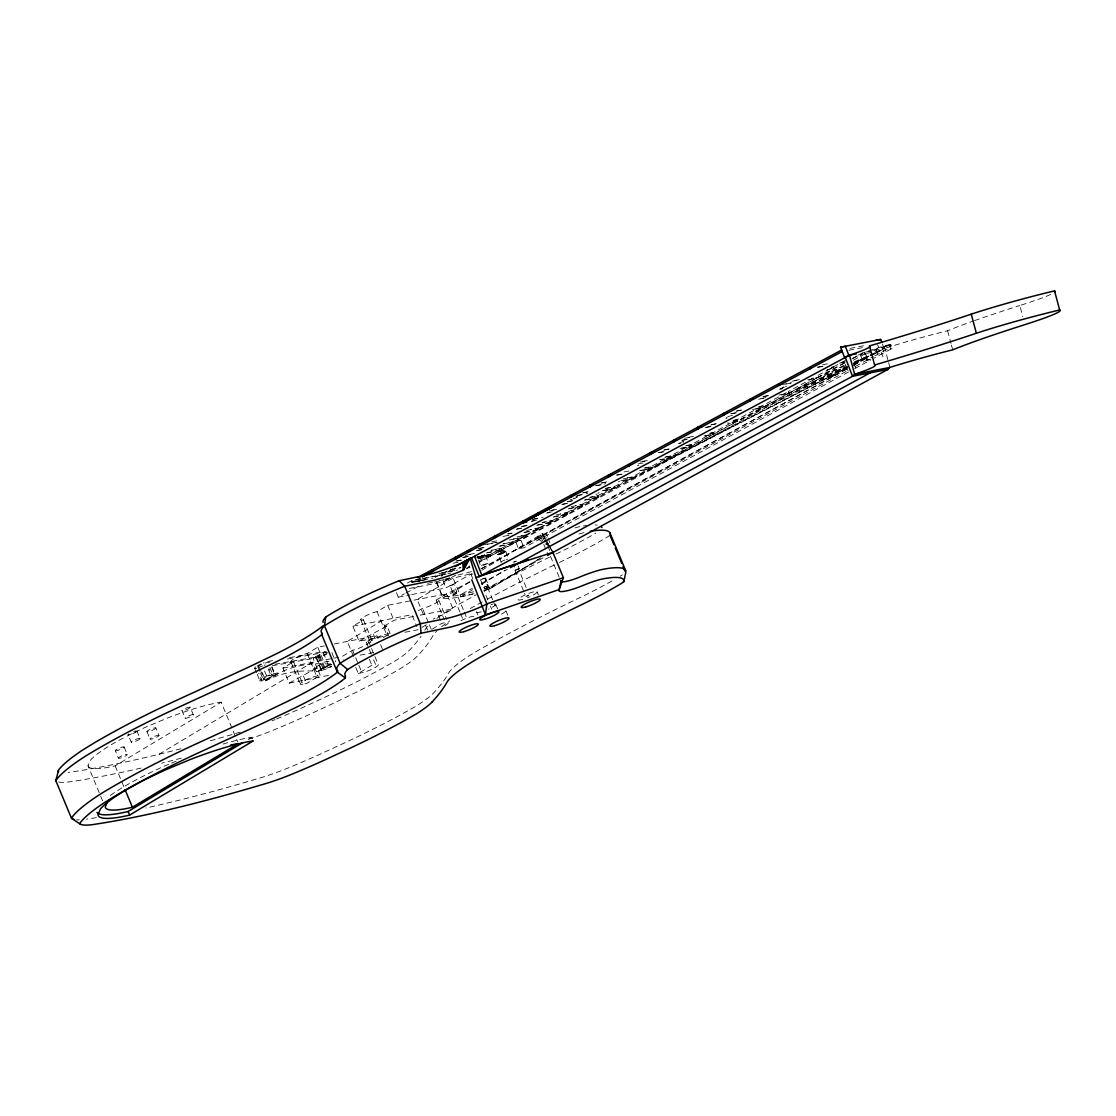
<?xml version="1.0" encoding="UTF-8"?>
<svg xmlns="http://www.w3.org/2000/svg" width="1116" height="1116" viewBox="0 0 1116 1116"><rect width="100%" height="100%" fill="white"/><g stroke="black" fill="none" stroke-linecap="round" stroke-linejoin="round"><path stroke-width="0.75" stroke-dasharray="5 3.75" d="M890.373 344.537L889.619 345.932L890.247 345.555C890.163 341.956 893.651 349.029 890.833 349.085L874.163 358.11M545.068 537.926L542.599 533.406L537.131 537.591A24.97 4.338 -22.6 0 0 541.26 538.972M890.805 345.025L884.765 345.723L884.277 346.964L890.694 344.886L890.247 345.555M102.602 800.758L88.011 765.716L90.019 760.721A80.659 14.006 -22.6 0 1 125.424 736.909M415.863 581.631L422.336 579.581L421.709 580.32M484.232 554.164L484.735 555.852L480.884 557.819M479.559 557.024L485.516 555.545L480.131 558.084M485.516 555.545L488.445 563.162L481.345 566.175M502.66 553.438C485.223 558.195 510.626 544.231 503.372 552.964M497.429 554.61L502.814 552.071M501.112 562.185L498.127 554.471L501.307 552.629M504.558 550.216L496.843 553.076M503.497 551.792L505.785 551.499L502.688 553.271M501.056 562.087L502.242 561.167M779.387 389.205L784.074 386.806M831.95 367.122L833.596 367.066L829.69 369.047M828.811 377.543L836.526 374.683L828.881 377.654L826.482 371.461M845.523 366.132L845.258 364.221M853.921 363.132L856.53 371.112M459.904 612L452.831 595.009L454.714 593.879L456.556 593.531L463.628 610.508M456.486 593.656L452.831 595.009M543.018 557.874L489.157 587.309A83.086 12.611 -21 0 1 483.772 588.941L487.539 587.435L483.939 589.178M514.964 570.206L519.205 568.783L515.02 570.276L523.962 591.829M526.11 587.379L518.396 568.839L515.801 570.123L513.402 563.971M525.943 596.53C532.583 592.024 525.064 600.478 524.604 593.377M885.086 346.56L885.741 345.43M424.791 630.205L425.852 628.587A103.021 17.884 -22.6 0 1 429.158 624.862M450.125 585.788L453.835 584.324L456.765 591.94L454.84 592.973L453.054 593.391L450.069 585.719L453.835 584.324M453.054 593.391L456.765 591.94M472.821 578.925L471.078 574.363L472.947 573.345M482.754 578.674L484.762 578.2L487.455 586.179L483.521 587.448L480.591 579.846L482.196 578.883M484.832 578.269L480.591 579.846M483.521 587.448L487.748 585.886M515.745 570.067L518.368 568.825M886.02 346.155L886.788 345.151M887.025 345.751L887.82 344.886M888.936 345.137L890.331 344.858M888.015 345.402L888.755 344.663M516.22 561.278L514.518 562.129M478.122 558.042L478.987 557.498M576.344 497.708L577.53 496.787L576.107 497.094M598.511 493.216L598.943 492.421M678.444 443.666L680.565 442.508M481.917 570.206L542.599 533.406L545.361 538.707M484.037 590.727A83.086 14.424 -22.6 0 0 489.38 589.025L540.841 557.777M538.777 559.214L489.715 588.955A84.886 14.745 -22.6 0 1 484.386 590.657M88.011 765.716A80.659 14.006 -22.6 0 0 115.157 765.841L221.163 702.201L237.736 742.014M328.481 675.431L289.17 683.104L282.934 668.093L293.536 661.732A10.309 1.786 -22.6 0 1 293.661 658.942A10.309 1.786 -22.6 0 1 307.165 653.544L317.767 647.182L324.324 645.899M353.535 656.431L347.285 641.421L382.272 620.468L388.507 635.464L359.073 641.212L352.823 626.202L363.425 619.84A10.309 1.786 -22.6 0 1 363.565 617.05A10.309 1.786 -22.6 0 1 377.069 611.652L387.67 605.29L446.721 593.782L452.957 608.778L442.355 615.153L438.672 615.865L433.217 619.143M159.03 754.249L312.368 662.36L318.604 677.356M289.17 683.104L317.097 667.828L320.222 675.333L306.593 683.522L302.896 684.234L293.536 661.732M328.927 661.23L324.017 662.179L313.415 668.554L317.097 667.828M359.073 641.212L387.001 625.937L390.126 633.442L383.304 637.529M413.59 616.45L393.906 620.287L383.304 626.662L387.001 625.937M378.059 638.673L376.817 635.674L366.215 642.035A10.309 1.786 -22.6 0 1 366.076 644.825A10.309 1.786 -22.6 0 1 352.586 650.223L341.984 656.585L343.226 659.584M418.5 610.717L422.476 608.332A10.309 1.786 -22.6 0 0 435.979 602.933A10.309 1.786 -22.6 0 0 436.119 600.143L446.721 593.782M436.426 582.454L442.926 598.078A83.086 14.424 -22.6 0 0 460.866 596.795L472.626 589.736M481.428 584.449L504.878 570.374M422.099 627.318L428.725 623.328L422.476 608.332M248.784 739.085L251.756 737.285L252.76 739.685M355.767 667.452L358.264 673.45L371.893 665.262L375.576 664.536L373.079 658.538M432.255 629.103L441.796 623.37L445.479 622.644A10.309 1.786 -22.6 0 1 443.359 626.55M440.946 575.87L452.58 568.951M442.926 598.078L470.561 581.645M513.067 562.213L516.066 561.097M262.246 672.488L265.706 680.802A222.098 134.352 59.7 0 1 318.52 671.469L330.894 664.243A222.098 134.352 59.7 0 0 278.079 673.576L265.455 680.202L261.897 680.844L258.689 673.115M265.706 680.802L278.079 673.576M315.186 657.143L322.622 652.79M315.591 657.073L313.136 658.51L318.52 671.469M330.643 663.643L318.269 670.869L321.84 670.242A8.998 1.562 -22.6 0 0 331.801 666.615M477.801 557.916L479.573 557.205M727.004 417.3L725.818 418.207L726.907 418.277M780.321 389.191L782.804 387.977M481.428 565.394L488.445 563.162M477.369 556.856L490.635 554.275L491.221 555.796L490.538 556.173L489.952 554.652L479.81 560.204L479.699 562.101M490.635 554.275L501.265 548.472L501.851 549.993L502.535 549.616L501.949 548.096L491.696 550.09M501.949 548.096L513.081 542.013L513.667 543.534L514.35 543.157L513.765 541.637L503.595 543.618M513.765 541.637L525.441 535.261L526.027 536.782L526.71 536.405L526.124 534.885L517.712 536.517M526.124 534.885L538.4 528.175L538.972 529.695L539.67 529.333L539.084 527.812L530.742 529.43M539.084 527.812L551.988 520.754L552.573 522.274L553.257 521.897L552.671 520.377L542.753 522.302M552.671 520.377L566.272 512.942L566.858 514.462L567.556 514.085L566.97 512.565L560.162 513.89M566.97 512.565L581.31 504.725L581.896 506.245L582.594 505.869L582.008 504.348L575.256 505.66M582.008 504.348L597.144 496.076L597.73 497.596L598.413 497.22L597.827 495.699L589.485 497.317M597.827 495.699L613.842 486.953L614.428 488.473L615.111 488.097L614.525 486.576L604.635 488.501M614.525 486.576L631.461 477.313L632.047 478.834L479.601 562.115M627.066 477.927L632.158 476.937L650.098 467.13L650.684 468.65L632.047 478.834L618.473 481.47M644.099 468.064L650.795 466.767L669.823 456.346L670.409 457.881L650.684 468.65L640.626 470.603M665.568 456.946L670.521 455.984L690.72 444.935L691.306 446.456L670.409 457.881L660.491 459.806M686.326 445.549L691.404 444.559L712.873 432.827L713.459 434.347L691.306 446.456L681.123 448.437M710.236 433.106L713.57 432.45L736.379 419.979L736.965 421.513L713.459 434.347L705.103 435.965M733.644 420.272L737.062 419.616L761.279 406.377L761.865 407.898L737.648 421.137L727.367 423.131M758.615 406.656L761.963 406.001L787.645 391.967L788.231 393.488L762.549 407.521L752.463 409.488M845.523 360.329L816.312 376.301L816.898 377.836L788.231 393.488L780 395.092M409.488 588.439L443.512 581.841L457.672 574.098M468.692 566.272L469.278 567.793L469.376 565.896M844.659 362.658L816.898 377.836L811.848 378.812M852.666 358.278L862.905 352.684M411.832 594.535L445.856 587.923L471.845 573.736M481.01 568.728L846.277 369.145M853.921 364.96L869.197 356.618M870.731 355.781L884.821 348.345A71.452 4.338 -15 0 1 947.596 330.741A256.443 15.582 -15 0 1 973.096 321.115M481.917 568.504L847.002 368.991M853.112 365.643L868.374 357.301M874.484 353.967L880.594 350.633L884.207 360.036M848.634 371.935L523.878 547.775L518.535 548.821L515.606 541.204L844.952 362.867M852.61 358.724L864.495 352.293L884.765 345.723M466.627 568.644L469.669 567.012M480.299 561.25L518.284 540.688M469.278 567.793L469.962 567.416L466.516 568.086M443.512 581.841L450.306 578.172L445.117 579.176M515.606 541.204L520.949 540.172L845.705 364.318M853.363 360.175L869.838 351.247M518.535 548.821L847.881 370.484M855.54 366.341L873.437 356.646M874.944 355.823L886.299 349.713L892.019 348.164M854.758 368.615L870.843 359.91M436.928 582.287L442.355 596.39A83.086 12.611 -21 0 0 460.197 594.856L472.347 588.271M481.47 583.333L507.306 569.341M407.354 583.054L411.316 580.934L446.832 574.043M411.316 580.934L411.902 582.468L420.83 577.67M396.473 592.61L398.231 597.172L404.369 593.879M405.903 593.056L419.7 585.649M435.045 577.418L448.772 570.262M442.355 596.39L469.836 581.645M632.423 478.638L847.462 367.527M853.628 364.276L869.085 356.353M870.341 354.888L879.896 350.773L870.62 355.53L879.896 350.773L877.553 344.677M651.214 468.371L847.476 367.443L670.925 457.602M679.532 443.736L680.802 443.122M483.047 555.07L481.052 556.005M870.606 355.516L879.896 350.773L870.578 355.376M847.309 366.885L736.965 421.513L728.399 423.173M853.489 363.844L869.029 356.144L853.489 363.551M847.323 366.536L761.865 407.898L753.467 409.53M870.578 355.279L879.896 350.773M788.231 393.488L845.133 366.969M788.328 393.432L845.161 366.955M830.416 368.754L832.843 367.234L831.783 367.164M727.604 416.993L729.752 416.087M637.459 465.804L638.854 465.191M575.758 498.001L573.596 498.922M597.437 493.802L596.028 494.416M478.876 557.33L480.257 556.884M502.828 560.86L504.99 559.953M807.775 379.845L816.201 378.198L844.896 365.839M854.424 361.737L868.764 355.572M508.226 535.833L508.966 535.513M417.37 581.631L419.602 580.766M419.951 581.213L418.458 581.813M503.386 553.131L501.21 553.871M271.955 720.908L275.052 719.597M168.683 764.307L164.763 765.939A94.051 16.335 -22.6 0 0 108.824 796.545M171.571 763.107L176.314 761.126M441.615 576.107L442.368 575.814M829.676 369.201L830.43 368.908M681.29 442.201L683.522 441.42M573.359 498.308L574.112 498.015M783.558 387.684L784.311 387.419M481.038 556.424L483.87 555.615M501.363 552.476L503.525 551.848M472.877 574.015L471.078 574.363M872.824 350.284L889.926 344.718M827.5 369.828L828.212 369.605L826.97 370.01M782.428 388.731L781.047 389.149M730.506 415.822L732.459 415.278M683.034 442.257L683.745 442.034M479.545 556.563L477.132 557.177M479.42 558.307L480.829 557.944M501.154 553.996L499.089 554.554M240.317 732.138L237.582 732.905A564.752 98.069 -22.6 0 1 207.66 741.512M572.131 499.41L570.429 499.801M480.117 558.181L478.415 558.558M502.828 551.988L505.143 551.736M506.455 559.465L507.696 559.144M579.832 526.585L578.632 526.891A28.821 5.008 -22.6 0 0 573.945 528.245M785.455 386.401L786.836 386.178M575.87 496.843L576.916 496.648M479.448 558.363L490.538 556.173M420.983 580.348L422.392 579.678M445.647 579.232A83.086 14.424 -22.6 0 0 453.068 578.032L460.866 596.795L465.065 595.902A84.886 14.745 -22.6 0 0 474.272 593.614M460.197 594.856L464.382 593.991A83.086 12.611 -21 0 0 473.603 591.773M460.866 596.795L464.716 595.972A83.086 14.424 -22.6 0 0 473.909 593.684M850.071 348.373L866.881 345.109M848.983 350.229L862.431 347.62M865.625 352.07L884.821 348.345L888.224 361.082M858.051 355.014L880.594 350.633M822.492 364.806L827.43 363.844M817.191 367.234L823.775 365.95M841.869 362.449L845.161 361.807M818.14 367.29L823.078 366.327M839.539 363.132L846.109 361.863M870.089 359.38L867.425 359.896L864.495 352.293L866.644 360.329L870.647 359.547M794.411 380.556L801.148 379.245M792.039 381.254L798.777 379.956M781.521 384.699L791.635 382.732M785.873 384.085L792.625 382.788M763.651 396.389L768.589 395.427M762.953 396.766L767.892 395.803M760.931 398.551L767.515 397.268M779.024 395.036L788.9 393.125L788.342 391.59L815.615 376.678L816.201 378.198M758.601 399.235L763.539 398.286M736.783 410.897L743.493 409.586M736.086 411.274L742.81 409.963M730.659 413.715L737.369 412.418M731.65 413.757L738.36 412.46M711.408 424.596L716.542 423.592M710.711 424.973L717.56 423.634M732.961 420.648L736.379 419.979M705.173 427.442L712.008 426.117M706.191 427.484L711.31 426.479M688.558 437.305L693.566 436.342M684.526 438.323L691.195 437.04M709.539 433.468L712.873 432.827M682.49 440.123L687.484 439.146M704.126 435.924L714.156 433.971L713.57 432.45M681.792 440.499L688.46 439.202M664.299 449.832L669.391 448.841M663.601 450.194L670.381 448.883M685.629 445.926L690.72 444.935M658.133 452.664L664.899 451.338M680.118 448.395L691.99 446.093L691.404 444.559M659.138 452.705L665.903 451.394M642.467 461.424L650.712 459.82M640.11 462.122L645.062 461.159M664.871 457.309L669.823 456.346M638.115 463.907L644.713 462.624M659.528 459.75L671.107 457.504L670.521 455.984M624.011 471.956L629.033 470.98M645.076 468.106L650.098 467.13M616.269 475.095L622.951 473.798M639.635 470.561L651.367 468.288L650.795 466.767M617.246 475.151L623.928 473.854M601.65 482.865L606.741 481.875M600.952 483.242L606.044 482.251M622.993 478.959L631.461 477.313M595.498 485.697L605.639 483.73M620.859 480.773L632.744 478.471L632.158 476.937M596.488 485.739L603.254 484.428M583.208 492.658L589.792 491.375M582.51 493.035L590.755 491.431M605.597 488.543L613.842 486.953M577.432 495.406L587.686 493.425M603.086 490.426L615.111 488.097M576.735 495.783L585.286 494.123M602.403 490.803L614.428 488.473M567.807 501.53L572.815 500.554M567.123 501.907L573.791 500.61M590.462 497.373L597.144 496.076M561.766 504.334L568.421 503.051M585.049 499.815L598.413 497.22M562.743 504.39L569.397 503.093M584.365 500.191L597.73 497.596M551.667 510.235L558.405 508.924M549.295 510.947L556.033 509.635M571.197 506.692L581.31 504.725M547.245 512.732L552.28 511.756M569.076 508.491L582.594 505.869M546.547 513.109L549.909 512.453M568.393 508.868L581.896 506.245M532.932 519.177L543.143 517.196M532.234 519.554L539.042 518.229M556.061 514.922L566.272 512.942M531.858 521.019L536.935 520.028M553.913 516.736L567.556 514.085M531.16 521.395L534.55 520.74M553.229 517.113L566.858 514.462M521.242 526.473L527.868 525.19M522.204 526.529L527.17 525.566M542.055 522.679L551.988 520.754M516.917 528.956L521.856 527.994M536.698 525.12L553.257 521.897M516.22 529.333L521.172 528.37M537.661 525.162L552.573 522.274M507.375 533.964L514.058 532.667M508.352 534.006L511.686 533.364M526.71 530.449L538.4 528.175M503.009 536.447L509.663 535.15M524.618 532.248L539.67 529.333M523.934 532.625L538.972 529.695M491.779 541.79L498.517 540.479M517.029 536.894L525.441 535.261M483.047 544.887L496.453 542.278M513.221 539.028L526.71 536.405M487.371 544.287L497.443 542.334M509.175 540.046L526.027 536.782M478.164 548.556L484.944 547.231M479.155 548.598L485.934 547.286M502.897 543.994L513.081 542.013M477.09 550.397L482.168 549.407M499.061 546.129L514.35 543.157M476.392 550.774L483.158 549.463M500.066 546.17L513.667 543.534M469.487 554.401L474.621 553.396M465.386 555.433L472.221 554.108M491.012 550.467L501.265 548.472M463.307 557.233L468.413 556.242M487.134 552.615L502.535 549.616M462.61 557.609L469.418 556.284M486.45 552.978L501.851 549.993M455.802 561.041L462.442 559.758M456.765 561.097L461.745 560.134M476.671 557.233L489.952 554.652M453.124 563.203L459.736 561.92M477.913 558.391L491.221 555.796M450.892 569.481L460.978 567.528M450.194 569.857L460.28 567.904M441.406 572.968L458.146 569.718M439.034 573.666L457.462 570.081M420.467 578.925L412.013 580.571L412.683 582.064M422.155 578.59L450.906 573.01M414.371 581.743L432.896 578.144M411.902 582.468L428.837 579.176M439.355 580.529L449.609 578.534L449.023 577.014M427.623 583.291L432.729 582.301M434.431 581.966L442.926 580.32L445.856 587.923M398.231 597.172L410.13 594.856M352.823 626.202L411.874 614.693L416.882 626.704M420.16 615.181L452.957 608.778M334.172 643.988L376.817 635.674M363.425 619.84L372.8 642.342A10.309 1.786 -22.6 0 1 372.939 639.552A10.309 1.786 -22.6 0 1 386.429 634.153L390.126 633.442M404.969 632.27L418.123 629.703M282.934 668.093L332.108 658.51M333.754 658.189L338.692 657.226M360.091 655.148L373.218 652.595M302.896 684.234A10.309 1.786 -22.6 0 1 303.036 681.444A10.309 1.786 -22.6 0 1 316.526 676.045L320.222 675.333M358.264 673.45L361.947 672.725A10.309 1.786 -22.6 0 0 375.45 667.326A10.309 1.786 -22.6 0 0 375.576 664.536M489.38 589.025L485.167 578.018M272.541 660.644L269.123 661.244A8.998 1.562 -22.6 0 0 263.376 663.002M289.672 657.617L325.635 651.256M270.016 662.095L266.654 662.681A5.413 0.935 -22.6 0 0 259.582 665.457A5.413 0.935 -22.6 0 0 259.219 667.033M287.398 659.026L326.597 652.093L327.881 655.176M274.927 664.257L319.148 656.445L324.296 668.805L320.738 669.433M272.234 665.736L316.693 657.882A8.998 1.562 -22.6 0 0 326.653 654.255M261.897 680.844A8.998 1.562 -22.6 0 1 262.511 678.207A8.998 1.562 -22.6 0 1 274.271 673.618L277.828 672.976M267.924 678.765L264.366 679.393L261.144 671.679M483.744 555.615L484.818 555.684M499.201 554.54L498.182 554.582M537.215 537.089L540.549 538.582L540.409 534.955L543.157 542.864M537.912 538.875L541.874 541.525M543.562 538.149L540.409 534.955L545.431 541.832M190.208 707.307L190.069 707.153A4.464 0.781 -22.6 0 0 185.577 708.339A4.464 0.781 -22.6 0 0 181.936 710.613L185.2 718.285A4.464 0.781 -22.6 0 0 189.692 717.1A4.464 0.781 -22.6 0 0 193.319 714.812L190.208 707.307A4.464 0.781 -22.6 0 1 186.567 709.595A4.464 0.781 -22.6 0 1 182.075 710.78L181.936 710.613M193.319 714.812L193.194 714.645A4.464 0.781 -22.6 0 0 188.702 715.83A4.464 0.781 -22.6 0 0 185.061 718.118M136.85 730.896L140.114 738.569A4.827 0.837 -22.6 0 1 135.594 741.275L134.45 741.708A4.827 0.837 -22.6 0 1 131.311 742.321L128.047 734.649M140.114 738.569L139.974 738.401A4.827 0.837 -22.6 0 0 136.836 739.001L135.692 739.434A4.827 0.837 -22.6 0 0 131.172 742.14M546.435 543.199L549.463 547.328M550.467 548.709L552.476 551.457L550.83 548.57M547.551 542.795L550.021 547.133M505.785 551.499L508.185 557.693M545.891 539.433L548.361 543.938M549.184 545.445L551.653 549.951M542.599 533.406L544.552 538.093M545.208 539.656L547.147 544.357M547.803 545.919L549.756 550.606M550.481 556.284L559.59 578.158M543.799 544.427L547.705 553.801M537.159 591.968L538.4 594.967M505.911 610.717L507.78 615.223M495.727 604.37L497.596 608.862M487.539 587.435L492.672 599.794M493.314 601.343L495.895 607.523M487.845 599.934L483.981 590.657A433.803 75.33 -22.6 0 1 550.23 556.8M490.412 606.1L491.696 609.197M476.63 612L477.885 615M464.27 612.056L467.478 619.785M460.545 613.549L463.754 621.263M438.769 600.199L446.805 619.492M436.119 600.143L444.238 619.645M438.672 615.865L440.541 620.37M429.353 624.834L431.85 630.833M423.438 614.539L417.189 599.529L453.068 578.032A84.886 14.745 -22.6 0 0 471.426 573.457M425.656 625.56L428.153 631.558M387.67 605.29L393.906 620.287M377.069 611.652L386.429 634.153M380.57 644.671L383.067 650.67M373.372 634.125L376.497 641.63M360.775 619.785L370.135 642.286M368.88 642.091L370.889 646.917M371.544 648.522L378.24 664.592M366.215 642.035L368.712 648.033M369.34 649.54L372.465 657.045M369.396 659.263L371.893 665.262M352.586 650.223L355.083 656.222M355.697 657.729L358.208 663.727M358.822 665.22L361.947 672.725M331.829 652.567L335.693 661.83M323.235 652.679L328.383 665.052M328.425 665.68L331.745 664.452A5.413 0.935 -22.6 0 0 324.351 667.41A5.413 0.935 -22.6 0 0 324.937 668.665A5.413 0.935 -22.6 0 0 332.219 665.499M317.767 647.182L324.017 662.179M319.511 654.855L324.658 667.229M317.865 656.222L323.012 668.582M316.693 657.882L321.84 670.242M315.8 657.031L320.99 670.032M307.165 653.544L316.526 676.045M303.468 676.017L306.593 683.522M290.871 661.676L300.232 684.178M275.61 675.027L271.802 675.054L269.235 668.875M271.941 666.726L275.164 674.455M271.69 667.424L274.271 673.618M269.877 667.535L273.085 675.264A5.413 0.935 -22.6 0 1 265.357 679.17A5.413 0.935 -22.6 0 1 265.803 677.231A5.413 0.935 -22.6 0 1 273.085 675.264M268.217 668.903L271.439 676.631M264.506 671.079L268.175 679.365M258.731 666.001L260.67 670.632M257.935 666.824L259.861 671.455M260.502 673.004L263.083 679.184M254.629 668.107L256.554 672.753M257.196 674.301L259.777 680.481M155.877 727.981A4.827 0.837 -22.6 0 1 149.139 731.468A4.827 0.837 -22.6 0 1 149.209 729.864A4.827 0.837 -22.6 0 1 155.877 727.981L159.002 735.486A4.827 0.837 -22.6 0 1 152.25 738.973A4.827 0.837 -22.6 0 1 152.334 737.369A4.827 0.837 -22.6 0 1 159.002 735.486M146.935 731.566L150.06 739.057M124.141 747.036L127.252 754.542M115.297 750.454A4.799 0.837 -22.6 0 0 118.505 750.161L119.649 749.729A4.799 0.837 -22.6 0 0 124.085 747.176A4.799 0.837 -22.6 0 0 120.891 747.469L119.733 747.901A4.799 0.837 -22.6 0 0 115.297 750.454L118.38 758.085A4.799 0.837 -22.6 0 0 121.63 757.666L122.774 757.234A4.799 0.837 -22.6 0 0 127.21 754.681A4.799 0.837 -22.6 0 0 124.002 754.974L122.858 755.393A4.799 0.837 -22.6 0 0 118.422 757.959M115.157 765.841L124.448 788.133M889.243 344.942L890.833 349.085M883.9 345.988L885.49 350.117M882.379 343.965L884.123 348.485M882.017 347.299L884.095 352.726M875.809 349.308L878.334 355.851M865.611 353.535L868.541 361.152M860.269 354.581L863.198 362.184M846.221 365.992L849.137 373.609M833.596 367.066L836.526 374.683M761.963 406.001L762.549 407.521M737.062 419.616L737.648 421.137M546.254 533.336L547.468 536.475M548.068 538.038L549.881 542.739M520.949 540.172L523.878 547.775M518.047 565.742L519.205 568.783M485.53 577.907L489.157 587.309M478.387 559.939L480.145 564.501M1050.686 294.429A95.934 5.831 -15 0 1 1019.801 305.533L1022.772 316.679M947.596 330.741L950.999 343.477M951.418 345.067L952.701 349.838M888.643 362.672L889.912 367.443M890.568 344.412L890.652 345.249M471.343 571.615A83.086 12.611 -21 0 1 457.142 575.186M974.519 320.613A256.443 15.582 -15 0 1 1019.801 305.533M495.434 603.993A10.309 1.786 -22.6 0 1 488.557 609.099M481.331 611.791A10.309 1.786 -22.6 0 1 476.992 611.359M491.04 604.565A10.309 1.786 -22.6 0 1 492.993 604.091M460.936 620.719A10.309 1.786 -22.6 0 1 475.165 616.716M276.615 718.941A164.038 28.486 -22.6 0 0 311.42 703.499L326.807 696.37A214.788 37.302 -22.6 0 0 381.798 668.582L393.516 661.941A75.204 13.057 -22.6 0 0 410.256 649.428A498.936 86.643 -22.6 0 0 421.011 636.26M248.352 739.266A66.876 11.606 -22.6 0 0 280.228 727.255A169.269 29.393 -22.6 0 0 319.274 709.832A220.173 38.237 -22.6 0 0 397.896 670.102A80.533 13.992 -22.6 0 0 418.137 655.315A504.097 87.536 -22.6 0 0 432.841 635.897A97.692 16.963 -22.6 0 1 436.984 630.805M622.407 574.852A134.199 23.31 -22.6 0 1 620.175 576.191M611.931 580.976A134.199 23.31 -22.6 0 1 579.483 597.813A428.474 74.409 -22.6 0 0 482.893 647.671A97.692 16.963 -22.6 0 0 448.451 673.408A504.097 87.536 -22.6 0 1 433.747 692.827A80.533 13.992 -22.6 0 1 413.52 707.614A220.173 38.237 -22.6 0 1 334.884 747.343A169.269 29.393 -22.6 0 1 295.852 764.753A66.876 11.606 -22.6 0 1 253.876 779.777A569.495 98.892 -22.6 0 1 177.318 800.66L163.076 804.092A569.495 98.892 -22.6 0 1 145.833 808.026M96.45 817.61A569.495 98.892 -22.6 0 1 86.518 819.158M58.674 781.981A77.185 13.406 -22.6 0 0 70.908 781.66A569.495 98.892 -22.6 0 0 141.258 768.031M79.376 819.855A77.185 13.406 -22.6 0 1 76.572 819.8M181.28 758.183A569.495 98.892 -22.6 0 1 161.708 763.149M546.798 537.87A24.97 4.338 -22.6 0 1 543.785 538.568M579.023 534.034A34.205 5.943 -22.6 0 1 584.589 532.416M546.924 544.329A19.572 3.404 -22.6 0 1 545.278 543.771M181.001 748.71A564.752 98.069 -22.6 0 1 161.597 753.635L147.493 757.039A564.082 97.957 -22.6 0 1 71.675 771.965A71.815 12.471 -22.6 0 1 68.118 772.398M505.562 611.359A10.309 1.786 -22.6 0 1 501.056 614.33M522.748 599.39A10.309 1.786 -22.6 0 1 521.549 596.725A10.309 1.786 -22.6 0 1 536.615 591.522A10.309 1.786 -22.6 0 1 527.505 597.758M127.071 736.072A80.659 14.006 -22.6 0 1 146.573 726.767L167.316 718.104A80.659 14.006 -22.6 0 1 221.163 702.201M223.019 744.051A94.051 16.335 -22.6 0 1 251.756 737.285M136.989 731.078A4.827 0.837 -22.6 0 1 132.469 733.784L131.325 734.216A4.827 0.837 -22.6 0 1 128.201 734.816M128.214 734.342A4.827 0.837 -22.6 0 1 128.675 733.937M133.725 731.51A4.827 0.837 -22.6 0 1 135.706 730.938M610.047 535.345A134.199 23.31 -22.6 0 1 563.873 560.302A428.474 74.409 -22.6 0 0 556.703 563.775M470.227 608.513A428.474 74.409 -22.6 0 1 482.251 601.929M487.357 599.166A428.474 74.409 -22.6 0 1 555.28 564.459M441.531 626.815A97.692 16.963 -22.6 0 1 449.65 620.873M436.886 618.376A103.021 17.884 -22.6 0 1 461.075 603.1A433.803 75.33 -22.6 0 1 476.281 594.73M555.977 554.024A433.803 75.33 -22.6 0 1 558.851 552.629A128.926 22.39 -22.6 0 0 595.791 533.141M583.347 525.943A83.644 14.522 -22.6 0 1 586.779 525.441M595.135 524.938A83.644 14.522 -22.6 0 1 597.227 525.12M265.217 664.857A5.413 0.935 -22.6 0 1 263.99 665.429M262.679 665.973A5.413 0.935 -22.6 0 1 260.209 666.81M327.644 652.665A5.413 0.935 -22.6 0 1 320.529 656.11A5.413 0.935 -22.6 0 1 318.925 655.231A5.413 0.935 -22.6 0 1 326.597 652.093M256.75 668.47A8.998 1.562 -22.6 0 1 255.955 666.754M257.364 665.847A8.998 1.562 -22.6 0 1 261.2 663.908M868.834 355.92L853.029 363.286L868.848 355.92"/><path stroke-width="1.5" d="M432.115 701.95A498.936 86.643 -22.6 0 0 446.651 682.727L447.711 681.095A103.021 17.884 -22.6 0 1 482.935 655.608A433.803 75.33 -22.6 0 1 580.711 605.137A128.926 22.39 -22.6 0 0 622.003 583.054L623.984 581.101A83.644 14.522 -22.6 0 0 605.207 578.451L600.492 579.399A28.821 5.008 -22.6 0 0 585.356 584.519L579.623 586.821A24.97 4.338 -22.6 0 1 558.99 590.099L563.399 577.711L552.476 551.457M479.294 576.456L471.482 557.707L460.699 563.482A51.183 8.886 -22.6 0 1 429.004 574.461L399.193 580.725L394.325 582.705A107.666 18.693 -22.6 0 0 330.029 614.386L325.774 617.009L324.463 625.769A72.01 12.499 -22.6 0 0 321.771 632.939M559.074 589.597L482.558 615.99A51.183 8.886 -22.6 0 1 450.85 626.983L421.053 633.246L416.184 635.227A107.666 18.693 -22.6 0 0 351.889 666.894L347.634 669.516L340.087 663.281L324.463 625.769A113.051 19.628 -22.6 0 1 404.703 586.249L432.059 580.697A45.798 7.952 -22.6 0 0 463.391 570.15L464.898 561.306M623.858 581.91L625.658 572.857A89.029 15.457 -22.6 0 0 601.901 569.509A34.205 5.943 -22.6 0 0 580.125 576.874A19.572 3.404 -22.6 0 1 560.86 580.669M323.514 625.504L320.055 628.155A108.963 18.916 -22.6 0 1 268.412 657.659L256.429 663.406A236.341 41.041 -22.6 0 1 239.256 671.483L180.569 698.49A225.767 39.2 -22.6 0 0 93.158 743.563L82.626 750.05A138.858 24.12 -22.6 0 0 58.73 769.747L55.8 780.6L71.41 818.112A77.185 13.406 -22.6 0 0 74.298 819.493M558.99 590.099L561.013 581.324M56.302 781.033A77.185 13.406 -22.6 0 1 55.8 780.6A144.243 25.04 -22.6 0 1 85.5 756.132A231.151 40.134 -22.6 0 1 182.354 705.549L240.944 678.598A231.291 40.162 -22.6 0 0 263.264 668.038L269.723 664.955A103.648 17.995 -22.6 0 0 321.757 634.669L322.217 633.316M341.914 680.676L345.374 678.012L345.444 675.822A66.639 11.565 -22.6 0 1 347.188 669.991L347.634 669.516M462.708 562.617L463.391 570.15L467.074 560.009M463.391 570.15L470.129 558.167L475.946 577.6L486.869 603.868L485.446 614.763L471.789 579.818M325.774 617.009L325.328 617.483A66.639 11.565 -22.6 0 0 323.096 622.477M547.51 555.419L887.82 369.438L889.912 367.443A71.452 4.338 -15 0 1 952.701 349.838A256.443 15.582 -15 0 1 1024.907 324.63A95.934 5.831 -15 0 0 1059.656 309.969L1054.55 290.871A76.627 4.659 -15 0 0 971.255 314.168L965.549 316.079A315.284 19.167 -15 0 1 869.503 345.904A77.897 4.729 -15 0 1 849.513 355.195L454.979 566.719M109.187 800.005A80.659 14.006 -22.6 0 0 107.248 802.125L105.253 807.133A80.659 14.006 -22.6 0 0 132.399 807.245L238.406 743.619M96.953 812.392A94.051 16.335 -22.6 0 0 128.145 811.499L242.828 742.656M129.637 815.098L253.262 740.885A94.051 16.335 -22.6 0 0 190.459 759.438L166.27 769.538A94.051 16.335 -22.6 0 0 100.314 809.128L97.985 814.959A94.051 16.335 -22.6 0 0 129.637 815.098L128.145 811.499M856.167 353.911L848.816 355.334L844.603 357.622L840.585 347.174L880.65 339.459L881.807 342.459M510.347 567.695L870.173 372.87M540.855 512.579L537.494 513.234L522.72 521.158L523.306 522.679L554.415 506.008L553.773 504.488L538.191 512.858L538.833 514.364M417.496 577.614L424.973 574.754M458.55 556.758L455.133 557.428L444.196 563.301L444.852 564.808M456.486 558.558L455.83 557.051L467.283 550.899L470.673 550.244M483.368 543.422L480.006 544.078L467.981 550.523L468.65 552.029M494.695 538.065L494.025 536.545L507.32 529.416L507.975 530.937M574.252 494.625L570.96 495.267L554.471 504.111L555.112 505.632M572.299 496.411L571.657 494.89L589.095 485.544L589.722 487.05M590.434 486.674L589.792 485.167L608.262 475.249L611.61 474.607M609.587 476.392L608.959 474.886L628.559 464.368L629.187 465.874M653.446 452.175L650.056 452.831L629.257 463.991L629.884 465.498M651.381 453.975L650.754 452.454L672.85 440.597L676.184 439.955M702.159 426.633L697.026 427.623L673.548 440.22L674.176 441.741M698.337 428.767L697.723 427.247L722.652 413.869L726 413.227M723.935 415.026L723.349 413.506L749.785 399.319L753.077 398.677M841.673 350.006L810.035 366.983L810.607 368.503M422.992 576.54L842.259 351.526M478.987 576.735L852.526 376.287L854.619 374.292A77.897 4.729 -15 0 0 874.609 365.002A315.284 19.167 -15 0 0 970.641 335.177L976.361 333.266A76.627 4.659 -15 0 1 1059.656 309.969M475.946 577.6L515.146 564.208M516.778 563.65L528.287 559.716M563.399 577.711L486.869 603.868L482.712 606.072A45.798 7.952 -22.6 0 1 447.669 618.208L420.314 623.76A113.051 19.628 -22.6 0 0 340.087 663.281A72.01 12.499 -22.6 0 0 337.827 670.828L337.367 672.181A103.648 17.995 -22.6 0 1 285.333 702.452L278.874 705.535A231.291 40.162 -22.6 0 1 256.554 716.109L197.964 743.061A231.151 40.134 -22.6 0 0 101.11 793.643A144.243 25.04 -22.6 0 0 71.41 818.112M553.494 552.141L481.805 575.214L474.579 556.41M889.912 367.443L854.619 374.292L849.513 355.195M887.82 369.438L852.526 376.287L845.286 357.483M723.349 413.506L726.711 412.85M697.723 427.247L701.141 426.577M697.612 429.144L697.026 427.623M673.436 442.117L672.85 440.597M650.754 452.454L654.143 451.799M650.642 454.351L650.056 452.831M608.959 474.886L612.307 474.23M608.848 476.783L608.262 475.249M589.792 485.167L593.182 484.511M571.657 494.89L574.949 494.262M571.545 496.787L570.96 495.267M538.079 514.755L537.494 513.234M522.72 521.158L526.124 520.502M523.306 522.679L526.766 522.009M522.609 523.055L522.023 521.535L508.017 529.054L508.673 530.56M494.025 536.545L497.373 535.903M493.914 538.442L493.328 536.922L480.703 543.701L481.359 545.208M480.591 545.598L480.006 544.078M467.953 552.406L467.283 550.899M455.83 557.051L460.95 556.061M455.788 558.935L455.133 557.428M444.07 565.198L443.484 563.664L433.008 569.286L433.692 570.792M875.879 340.324L880.65 339.459M840.585 347.174L845.356 346.309L848.816 355.334M71.912 818.544L79.947 823.901A71.815 12.471 -22.6 0 0 93.535 824.473A564.082 97.957 -22.6 0 0 169.353 809.546L183.456 806.143A564.752 98.069 -22.6 0 0 259.442 785.427L263.543 784.255A61.492 10.672 -22.6 0 0 293.815 773.43L298.474 771.463A164.038 28.486 -22.6 0 0 333.279 756.006L348.666 748.878A214.788 37.302 -22.6 0 0 403.657 721.089L415.375 714.463A75.204 13.057 -22.6 0 0 432.115 701.95M345.374 678.012L337.367 672.181L321.757 634.669M57.739 771.086L58.088 771.393A71.815 12.471 -22.6 0 0 58.688 771.742M79.947 823.901L80.589 822.255A138.858 24.12 -22.6 0 1 104.486 802.571L115.018 796.071A225.767 39.2 -22.6 0 1 202.428 750.998L261.102 724.005A236.341 41.041 -22.6 0 0 278.289 715.914L290.272 710.181A108.963 18.916 -22.6 0 0 341.914 680.676M399.193 580.725L404.703 586.249L420.314 623.76L421.053 633.246M610.006 533.002L625.616 570.513M613.953 544.72L610.047 535.345A89.029 15.457 -22.6 0 0 590.252 531.272M615.251 547.844L621.751 563.468M623.049 566.607L625.002 571.294M125.104 789.737L132.399 807.245M809.909 368.88L809.323 367.359L779.261 383.499L779.847 385.02M779.135 385.397L778.55 383.876L750.482 398.942L751.068 400.463M749.785 399.319L750.37 400.839M722.652 413.869L723.238 415.403M421.611 575.41L422.197 576.93M971.255 314.168L976.361 333.266M869.503 345.904L874.609 365.002M1054.55 290.871A95.934 5.831 -15 0 1 1054.983 291.778M230.538 745.056A80.659 14.006 -22.6 0 1 236.955 743.842M601.315 526.71A83.644 14.522 -22.6 0 1 601.915 527.561M432.31 569.662L422.308 575.033L422.894 576.553L432.994 571.169L432.31 569.662M484.456 619.296A10.309 1.786 -22.6 0 0 498.852 611.875A10.309 1.786 -22.6 0 0 484.609 615.879A10.309 1.786 -22.6 0 0 484.456 619.296M463.893 631.642A10.309 1.786 -22.6 0 0 478.29 624.207A10.309 1.786 -22.6 0 0 464.047 628.224A10.309 1.786 -22.6 0 0 463.893 631.642M525.873 606.895A10.309 1.786 -22.6 0 0 540.27 599.459A10.309 1.786 -22.6 0 0 526.041 603.477A10.309 1.786 -22.6 0 0 525.873 606.895M494.639 625.658A10.309 1.786 -22.6 0 0 509.035 618.222A10.309 1.786 -22.6 0 0 494.793 622.24A10.309 1.786 -22.6 0 0 494.639 625.658"/></g></svg>
